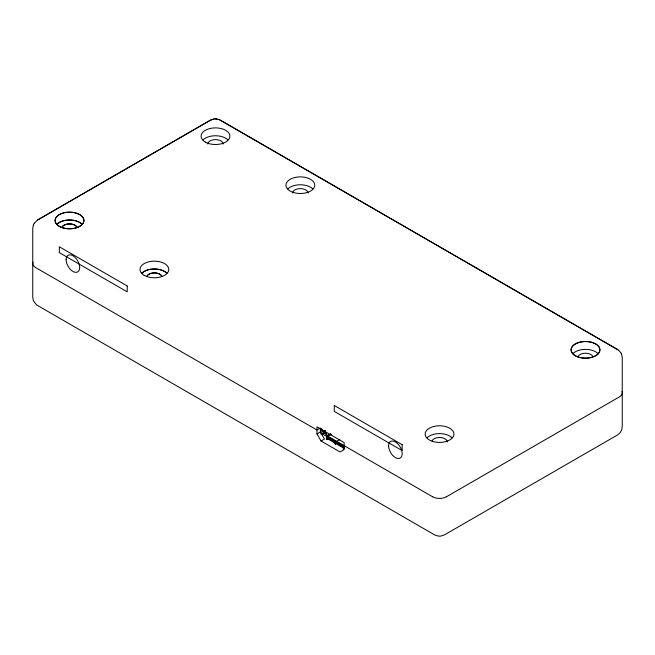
<?xml version="1.0" encoding="UTF-8"?>
<svg xmlns="http://www.w3.org/2000/svg" width="655" height="655" viewBox="0 0 655 655"><rect width="100%" height="100%" fill="white"/><g stroke="black" fill="none" stroke-linecap="round" stroke-linejoin="round"><path stroke-width="0.98" d="M326.313 438.629L327.041 439.243L327.107 438.613C325.117 438.318 327.868 440.07 327.238 438.277C324.266 440.07 329.776 433.495 331.086 434.437M325.068 430.605L322.743 430.965L321.621 430.376L321.621 429.164L322.063 430.793L322.235 430.04M33.397 224.894L32.75 228.349L32.75 297.337L33.397 300.751L36.475 304.845L434.724 534.955L438.277 536.109L440.766 536.109L444.327 534.955L617.452 435.002L619.851 433.012L621.603 430.106L622.25 426.692L622.25 357.663L621.603 354.249M321.728 429.827L322.743 430.965M322.637 430.179L322.448 430.925L322.637 430.179L322.055 429.926M321.597 429.295L321.703 429.164M335.532 444.77C333.927 442.223 338.332 440.43 339.847 439.579M326.46 439.44L326.485 438.121L344.137 448.315L343.94 448.773M33.397 224.935L34.322 223.15M322.063 430.793L322.432 430.13M34.322 223.191L37.548 219.998L210.673 120.045L214.234 118.891L217.878 119.21M343.007 449.084L344.137 448.315M37.548 220.039L210.673 120.078L214.234 118.932M316.979 433.938L316.979 426.847L344.137 442.567L344.137 449.617L340.06 451.975L321.048 440.995L316.979 433.938L320.369 431.981L320.369 428.059L316.979 430.024L35.558 267.51A9.604 5.543 0 0 1 33.078 262.156M321.048 434.724L323.767 433.119L323.767 431.08M325.183 430.54L325.298 431.801L327.525 435.681L330.587 433.921M327.525 435.681L330.685 434.077M327.631 435.845L330.808 434.216M330.169 434.781L327.746 435.984M321.048 440.995L324.446 439.038L320.369 431.981M446.309 496.85L619.442 396.856A9.604 5.543 0 0 0 621.923 391.543M331.021 434.396L328.065 436.222M335.802 443.869L335.163 443.476L336.031 443.345L335.27 443.198M335.073 443.656L335.9 443.689L335.163 443.476M215.479 118.833L216.723 118.932M217.878 119.169L220.276 120.045L618.525 350.196M326.37 438.4L327.107 438.613M218.868 119.456L617.452 349.385M323.013 431.825L324.995 432.783M322.923 432.341L326.468 434.388M327.95 436.296L343.834 445.457M344.137 445.662L432.734 496.85M327.598 436.541L344.366 446.219M321.859 433.618L327.164 436.688M327.263 436.86L344.031 446.538M326.951 437.245L344.604 447.43M326.689 437.671L344.342 447.864M618.525 350.155L620.678 352.537M327.68 437.139L324.159 430.703M326.37 439.268L326.706 439.677M620.678 352.496L621.603 354.29M321.048 428.64L321.048 433.716M57.034 224.149A14.402 8.319 0 0 1 81.981 224.149M203.001 139.916A14.402 8.319 0 0 1 227.948 139.916M287.873 188.918A14.402 8.319 0 0 1 312.812 188.918M573.019 353.544A14.402 8.319 0 0 1 597.966 353.544M427.052 437.777A14.402 8.319 0 0 1 451.999 437.777M146.957 276.156A7.68 4.438 0 0 1 154.375 272.873A7.68 4.438 0 0 1 161.793 276.156M432.103 440.79A7.68 4.438 0 0 1 440.528 437.54A7.68 4.438 0 0 1 447.201 441.937M578.07 356.517A7.68 4.438 0 0 1 585.488 353.225A7.68 4.438 0 0 1 592.914 356.517M292.662 193.028A7.68 4.438 0 0 1 300.342 188.599A7.68 4.438 0 0 1 308.022 193.028M207.799 144.034A7.68 4.438 0 0 1 215.479 139.597A7.68 4.438 0 0 1 223.159 144.034M446.309 496.809A9.604 5.543 0 0 1 432.734 496.809M57.034 224.19A14.402 8.319 0 0 1 81.981 224.19M146.957 276.197A7.68 4.438 0 0 1 154.375 272.914A7.68 4.438 0 0 1 161.793 276.197M127.217 285.973L59.327 246.771L59.327 252.65L127.217 291.852L127.217 285.973M402.178 444.72L334.287 405.519L334.287 411.406L402.178 450.599L402.178 444.72M144.19 275.346A14.402 8.319 0 0 0 168.286 271.62A14.402 8.319 0 0 0 150.65 261.435A14.402 8.319 0 0 0 144.19 275.346M62.307 227.67A14.402 8.319 0 0 0 83.914 220.473A14.402 8.319 0 0 0 62.307 213.268A14.402 8.319 0 0 0 62.307 227.67A14.402 8.319 0 0 0 83.914 220.514A14.402 8.319 0 0 0 62.307 213.309A14.402 8.319 0 0 0 62.307 227.711M205.293 142.078A14.402 8.319 0 0 0 229.389 138.344A14.402 8.319 0 0 0 211.753 128.167A14.402 8.319 0 0 0 205.293 142.078M293.145 192.39A14.402 8.319 0 0 0 314.744 185.193A14.402 8.319 0 0 0 293.145 177.988A14.402 8.319 0 0 0 293.145 192.39M432.325 441.298A14.402 8.319 0 0 0 453.923 434.093A14.402 8.319 0 0 0 432.325 426.896A14.402 8.319 0 0 0 432.325 441.298M575.311 355.698A14.402 8.319 0 0 0 599.407 351.972A14.402 8.319 0 0 0 581.763 341.787A14.402 8.319 0 0 0 575.311 355.698M166.845 273.151A14.402 8.319 0 0 0 141.898 273.151A14.402 8.319 0 0 1 166.845 273.192M388.603 445.858A9.604 5.543 60 0 0 398.789 458.525A9.604 5.543 60 0 0 398.789 444.95A9.604 5.543 60 0 0 388.603 445.858M66.114 259.667A9.604 5.543 60 0 0 76.299 272.341A9.604 5.543 60 0 0 76.299 258.758A9.604 5.543 60 0 0 66.114 259.667M69.512 223.879A7.68 4.438 0 0 0 62.086 227.162A7.68 4.438 0 0 1 69.512 223.912A7.68 4.438 0 0 1 76.93 227.203A7.68 4.438 0 0 0 69.512 223.879M578.291 357.065A14.402 8.319 0 0 0 599.89 349.86A14.402 8.319 0 0 0 578.291 342.663A14.402 8.319 0 0 0 578.291 357.065"/></g></svg>
